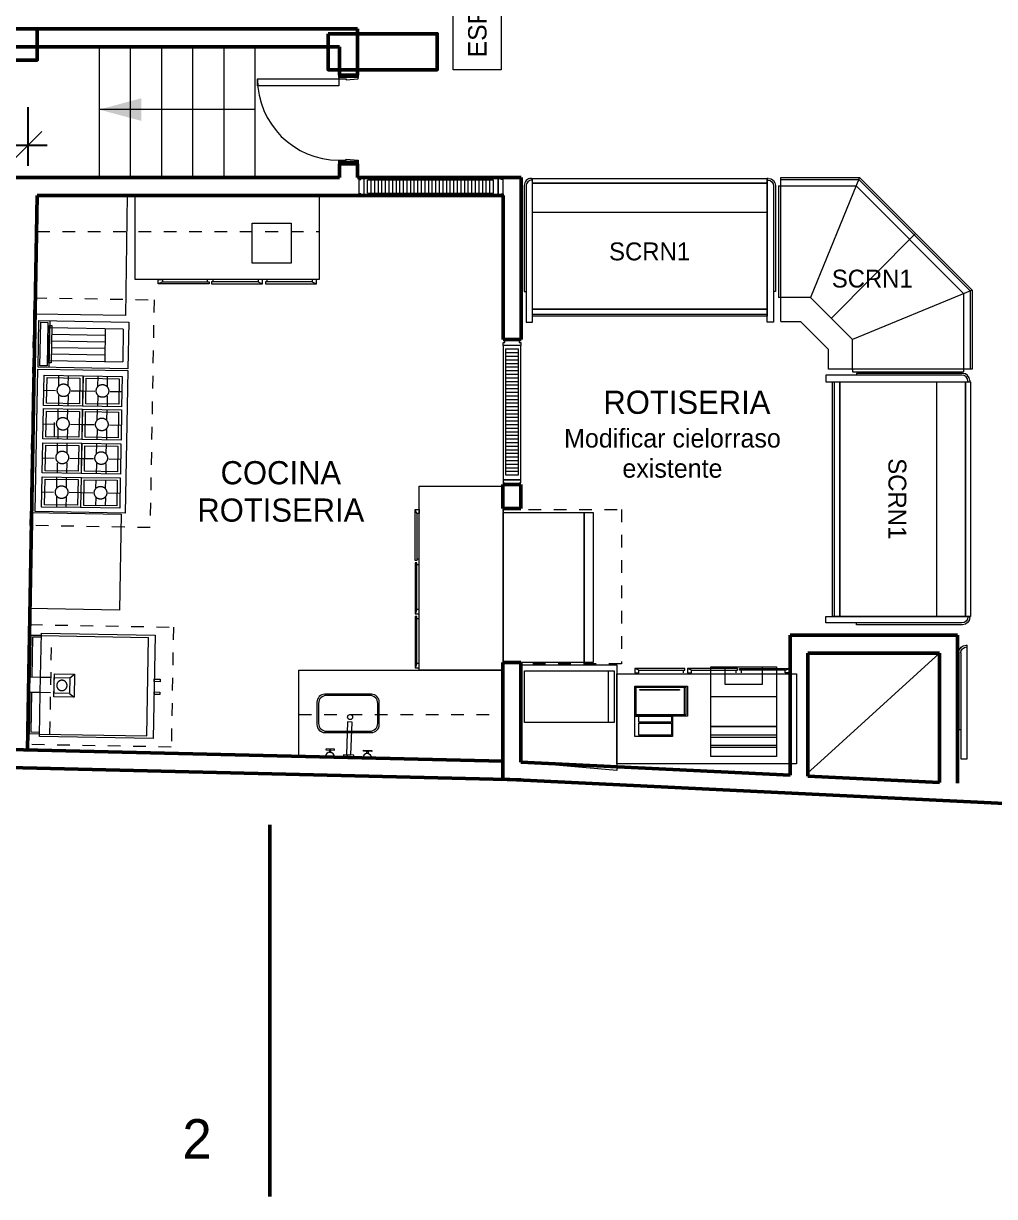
# Model space of a CAD drawing. Header units: metres. Extents: x -5.5 to 74.5, y -93.9 to -36.5.
# Drawn here: x 32.11 to 40.22, y -80.94 to -71.15 of the extents above; entities that cross this region are included whole.
import ezdxf

# ---------------------------------------------------------------- set-up
doc = ezdxf.new("R2010")
doc.units = ezdxf.units.M
doc.header["$LTSCALE"] = 0.508
doc.header["$PDMODE"] = 1
doc.header["$PDSIZE"] = -2
doc.linetypes.add('STYLE_01', pattern=[0.416641, 0.208282, -0.208359])
doc.linetypes.add('STYLE_14', pattern=[0.277786, 0.208359, -0.069427])
for name, color, linetype in [('EQUIPAMIENTO', 7, 'Continuous'), ('ESTRUCTURA', 7, 'Continuous'), ('Mover', 30, 'Continuous'), ('MUROS', 7, 'Continuous'), ('Nuevo-1', 160, 'Continuous'), ('TEXTO', 7, 'Continuous'), ('VARIOS', 7, 'Continuous')]:
    doc.layers.add(name, color=color, linetype=linetype)
doc.styles.add('Arial', font='ARIAL.TTF')
doc.styles.add('Futura', font='')
doc.styles.add('Geneva', font='')
doc.styles.get('Futura').set_extended_font_data('Futura')
doc.styles.get('Geneva').set_extended_font_data('Geneva')
doc.dimstyles.new('Arch', dxfattribs={"dimtxt": 0.179036, "dimasz": 0.224482, "dimexe": 0.3175, "dimexo": 0.15875, "dimgap": 0.001587, "dimtad": 1, "dimzin": 3, "dimtxsty": 'Geneva', "dimblk": 'VW_SLASH', "dimcen": 0, "dimdle": 0.001587, "dimaunit": 1, "dimadec": 1, "dimazin": 0, "dimtfac": 0.8, "dimtix": 1, "dimtmove": 0, "dimatfit": 0, "dimldrblk": 'VW_FILLEDARROW-1', "dimfxl": 1, "dimfrac": 2, "dimtolj": 1, "dimtzin": 3, "dimarcsym": 0})

# ---------------------------------------------------------------- blocks, each defined once
blk = doc.blocks.new('Group-43')
at = {"color": 0, "linetype": 'Continuous', "lineweight": 20}
for p, q in [((-0.055, 0.95), (0, 0.95)), ((-0.055, 0.065), (-0.055, 0.95)), ((0, 0.95), (0, 0))]:
    blk.add_line(p, q, dxfattribs=at)
at = {"color": 0, "linetype": 'Continuous', "lineweight": 9}
for p, q in [((-0.07, 0.703), (-0.055, 0.703)), ((-0.07, 0.06), (-0.07, 0.703)), ((-0.01, 0), (0, 0)), ((-0.005, 0.015), (0, 0.015))]:
    blk.add_line(p, q, dxfattribs=at)
at = {"color": 0, "linetype": 'Continuous', "lineweight": 5}
for centre, radius in [((-0.01, 0.06), 0.06), ((-0.005, 0.065), 0.05)]:
    blk.add_arc(centre, radius, 180, 270, dxfattribs=at)
blk = doc.blocks.new('LATERAL IZQ SLR')
at = {"color": 0}
blk.add_blockref('Group-43', (0, 0), dxfattribs=at)
blk = doc.blocks.new('*D63')
at = {"color": 0, "linetype": 'Continuous', "lineweight": -2}
for p, q in [((28.8043, -72.3406), (28.8043, -71.8515)), ((32.1518, -72.3408), (32.1518, -71.8515)), ((28.6455, -72.169), (28.8043, -72.169)), ((28.8043, -72.169), (32.1518, -72.169)), ((32.1518, -72.169), (32.3105, -72.169))]:
    blk.add_line(p, q, dxfattribs=at)
at = {"color": 0, "linetype": 'Continuous', "lineweight": 20}
for p, q in [((28.9166, -72.0567), (28.692, -72.2813)), ((32.0395, -72.2813), (32.2641, -72.0567))]:
    blk.add_line(p, q, dxfattribs=at)
at = {"layer": 'Defpoints', "color": 0, "lineweight": 0}
for p in [(28.8043, -72.169), (28.8043, -72.4994), (32.1518, -72.4996)]:
    blk.add_point(p, dxfattribs=at)
at = {"color": 0, "insert": (30.1817, -71.8851), "char_height": 0.15161, "attachment_point": 1, "line_spacing_factor": 0.96736, "style": 'Geneva'}
blk.add_mtext('3,35m', dxfattribs=at)
blk = doc.blocks.new('VW_FILLEDARROW-1')
at = {"color": 0, "lineweight": -2}
blk.add_solid([(0, 0), (-0.9, -0.241), (-0.9, 0.241)], dxfattribs=at)
blk = doc.blocks.new('VW_SLASH')
at = {"color": 0, "linetype": 'ByBlock', "lineweight": 20}
blk.add_line((-0.5, -0.5), (0.5, 0.5), dxfattribs=at)
at = {"color": 0, "linetype": 'ByBlock', "lineweight": -2}
blk.add_line((0, 0), (-1, 0), dxfattribs=at)
blk = doc.blocks.new('Group-55')
at = {"color": 0, "linetype": 'Continuous', "lineweight": 20}
for points in [[(-0.724813, -8.388182), (-0.049813, -8.388182), (-0.049813, -9.638182), (-0.724813, -9.638182)], [(-0.049813, -8.388182), (0.025187, -8.388182), (0.025187, -9.638182), (-0.049813, -9.638182)]]:
    blk.add_lwpolyline(points, close=True, dxfattribs=at)
blk = doc.blocks.new('Group-56')
at = {"color": 0, "linetype": 'Continuous', "lineweight": 5}
blk.add_line((0.152687, -9.708182), (0.152687, -10.138182), dxfattribs=at)
blk.add_lwpolyline([(-0.547313, -9.708182), (0.202687, -9.708182), (0.202687, -10.138182), (-0.547313, -10.138182)], close=True, dxfattribs=at)
blk = doc.blocks.new('Group-57')
at = {"color": 0, "linetype": 'Continuous', "lineweight": 5}
for p, q in [((-3.191813, -6.463182), (-3.191813, -6.443182)), ((-3.568313, -6.463182), (-3.603313, -6.478182))]:
    blk.add_line(p, q, dxfattribs=at)
blk.add_lwpolyline([(-3.603313, -6.463182), (-3.603313, -6.443182), (-3.568313, -6.443182), (-3.568313, -6.463182), (-3.177613, -6.463182), (-3.177613, -6.478182), (-3.603313, -6.478182)], close=True, dxfattribs=at)
blk = doc.blocks.new('Group-58')
at = {"color": 0, "linetype": 'Continuous', "lineweight": 5}
for p, q in [((-3.144913, -6.463182), (-3.144913, -6.443182)), ((-2.768413, -6.463182), (-2.733313, -6.478182))]:
    blk.add_line(p, q, dxfattribs=at)
blk.add_lwpolyline([(-2.733313, -6.463182), (-2.733313, -6.443182), (-2.768413, -6.443182), (-2.768413, -6.463182), (-3.159113, -6.463182), (-3.159113, -6.478182), (-2.733313, -6.478182)], close=True, dxfattribs=at)
blk = doc.blocks.new('Group-59')
at = {"color": 0, "linetype": 'Continuous', "lineweight": 5}
for p, q in [((-2.694913, -6.463182), (-2.694913, -6.443182)), ((-2.318413, -6.463182), (-2.283313, -6.478182))]:
    blk.add_line(p, q, dxfattribs=at)
blk.add_lwpolyline([(-2.283313, -6.463182), (-2.283313, -6.443182), (-2.318413, -6.443182), (-2.318413, -6.463182), (-2.709113, -6.463182), (-2.709113, -6.478182), (-2.283313, -6.478182)], close=True, dxfattribs=at)
blk = doc.blocks.new('Group-60')
at = {"color": 0, "linetype": 'Continuous', "lineweight": 5}
blk.add_lwpolyline([(-3.796913, -5.743182), (-2.261913, -5.743182), (-2.261913, -6.443182), (-3.796913, -6.443182)], close=True, dxfattribs=at)
at = {"color": 0}
for name in ['Group-57', 'Group-58', 'Group-59']:
    blk.add_blockref(name, (0, 0), dxfattribs=at)
blk = doc.blocks.new('filmadora')
at = {"color": 0, "linetype": 'Continuous', "lineweight": 9}
for points in [[(0, 0.75), (0.55, 0.75), (0.55, 0.5), (0, 0.5)], [(0, 0.675), (0.55, 0.675), (0.55, 0.655), (0, 0.655)], [(0, 0.59), (0.55, 0.59), (0.55, 0.57), (0, 0.57)], [(0, 0.5), (0.55, 0.5), (0.55, 0), (0, 0)], [(0, 0.5), (0.55, 0.5), (0.55, 0.25), (0, 0.25)], [(0.12, 0.15), (0.43, 0.15), (0.43, 0), (0.12, 0)]]:
    blk.add_lwpolyline(points, close=True, dxfattribs=at)
blk = doc.blocks.new('Group-61')
at = {"color": 0, "linetype": 'Continuous', "lineweight": 5}
for points in [[(0.372687, -9.835182), (0.812687, -9.835182), (0.812687, -10.085182), (0.372687, -10.085182)], [(0.382687, -9.845182), (0.798687, -9.845182), (0.798687, -10.075182), (0.382687, -10.075182)], [(0.384687, -9.845182), (0.784687, -9.845182), (0.784687, -10.075182), (0.384687, -10.075182)], [(0.416687, -9.863182), (0.746687, -9.863182), (0.746687, -9.869182), (0.416687, -9.869182)], [(0.372687, -10.085182), (0.688687, -10.085182), (0.688687, -10.255182), (0.372687, -10.255182)], [(0.408687, -10.085182), (0.680687, -10.085182), (0.680687, -10.137182), (0.408687, -10.137182)], [(0.408687, -10.145182), (0.680687, -10.145182), (0.680687, -10.245182), (0.408687, -10.245182)]]:
    blk.add_lwpolyline(points, close=True, dxfattribs=at)
blk = doc.blocks.new('Group-62')
at = {"color": 0, "linetype": 'Continuous', "lineweight": 5}
blk.add_lwpolyline([(-0.576113, -8.113382), (-0.576113, -6.993182), (-0.726113, -6.993182), (-0.726113, -8.113382)], close=True, dxfattribs=at)
blk = doc.blocks.new('Group-63')
at = {"color": 0, "linetype": 'Continuous', "lineweight": 5}
for p, q in [((-0.711113, -6.953182), (-0.726113, -6.953182)), ((-0.706113, -7.023182), (-0.706113, -8.073182)), ((-0.706113, -7.023182), (-0.596113, -7.023182)), ((-0.596113, -8.073182), (-0.596113, -7.023182)), ((-0.591113, -6.953182), (-0.576113, -6.953182)), ((-0.706113, -7.053182), (-0.596113, -7.053182)), ((-0.706113, -7.083182), (-0.596113, -7.083182)), ((-0.706113, -7.113182), (-0.596113, -7.113182)), ((-0.706113, -7.143182), (-0.596113, -7.143182)), ((-0.706113, -7.173182), (-0.596113, -7.173182)), ((-0.706113, -7.203182), (-0.596113, -7.203182)), ((-0.706113, -7.233182), (-0.596113, -7.233182)), ((-0.706113, -7.263182), (-0.596113, -7.263182)), ((-0.706113, -7.293182), (-0.596113, -7.293182)), ((-0.706113, -7.323182), (-0.596113, -7.323182)), ((-0.706113, -7.353182), (-0.596113, -7.353182)), ((-0.706113, -7.383182), (-0.596113, -7.383182)), ((-0.706113, -7.413182), (-0.596113, -7.413182)), ((-0.706113, -7.443182), (-0.596113, -7.443182)), ((-0.706113, -7.473182), (-0.596113, -7.473182)), ((-0.706113, -7.503182), (-0.596113, -7.503182)), ((-0.706113, -7.533182), (-0.596113, -7.533182)), ((-0.706113, -7.563182), (-0.596113, -7.563182)), ((-0.706113, -7.593182), (-0.596113, -7.593182)), ((-0.706113, -7.623182), (-0.596113, -7.623182)), ((-0.706113, -7.653182), (-0.596113, -7.653182)), ((-0.706113, -7.683182), (-0.596113, -7.683182)), ((-0.706113, -7.713182), (-0.596113, -7.713182)), ((-0.706113, -7.743182), (-0.596113, -7.743182)), ((-0.706113, -7.773182), (-0.596113, -7.773182)), ((-0.706113, -7.803182), (-0.596113, -7.803182)), ((-0.706113, -7.833182), (-0.596113, -7.833182)), ((-0.706113, -7.863182), (-0.596113, -7.863182)), ((-0.706113, -7.893182), (-0.596113, -7.893182)), ((-0.706113, -7.923182), (-0.596113, -7.923182)), ((-0.706113, -7.953182), (-0.596113, -7.953182)), ((-0.706113, -7.983182), (-0.596113, -7.983182)), ((-0.706113, -8.013182), (-0.596113, -8.013182)), ((-0.706113, -8.043182), (-0.596113, -8.043182)), ((-0.706113, -8.073182), (-0.596113, -8.073182)), ((-0.711113, -8.153382), (-0.726113, -8.153382)), ((-0.591113, -8.153382), (-0.576113, -8.153382))]:
    blk.add_line(p, q, dxfattribs=at)
for points in [[(-0.726113, -6.993182), (-0.726113, -6.968182), (-0.711113, -6.968182), (-0.711113, -6.953182), (-0.591113, -6.953182), (-0.591113, -6.968182), (-0.576113, -6.968182), (-0.576113, -6.993182)], [(-0.726113, -8.113382), (-0.726113, -8.138382), (-0.711113, -8.138382), (-0.711113, -8.153382), (-0.591113, -8.153382), (-0.591113, -8.138382), (-0.576113, -8.138382), (-0.576113, -8.113382)]]:
    blk.add_lwpolyline(points, close=True, dxfattribs=at)
at = {"color": 0}
blk.add_blockref('Group-62', (0, 0), dxfattribs=at)
blk = doc.blocks.new('Group-65')
at = {"color": 0, "linetype": 'Continuous', "lineweight": 5}
for p, q in [((-4.509413, -6.787482), (-4.516213, -7.177382)), ((-4.510413, -6.844782), (-3.895513, -6.855582)), ((-4.494413, -6.899582), (-4.046513, -6.907482)), ((-4.045513, -6.855282), (-4.050313, -7.128182)), ((-3.895513, -6.857882), (-3.900313, -7.130782)), ((-4.496313, -7.009682), (-4.048413, -7.017582)), ((-4.495313, -6.954682), (-4.047413, -6.962582)), ((-4.515213, -7.119982), (-3.900313, -7.130782)), ((-4.497213, -7.064782), (-4.049313, -7.072682))]:
    blk.add_line(p, q, dxfattribs=at)
for points in [[(-4.599413, -6.785982), (-3.849513, -6.799082), (-3.856313, -7.188982), (-4.606213, -7.175882)], [(-4.584613, -6.799882), (-4.524613, -6.800982), (-4.531013, -7.163382), (-4.591013, -7.162282)], [(-4.511113, -6.827782), (-4.493113, -6.828082), (-4.498513, -7.138182), (-4.516513, -7.137882)]]:
    blk.add_lwpolyline(points, close=True, dxfattribs=at)
blk = doc.blocks.new('Group-66')
at = {"color": 0}
blk.add_blockref('Group-65', (0, 0), dxfattribs=at)
blk = doc.blocks.new('Group-67')
at = {"color": 0, "linetype": 'Continuous', "lineweight": 5}
for p, q in [((-4.585713, -9.759982), (-4.579213, -9.392882)), ((-4.579213, -9.392882), (-3.630413, -9.409082)), ((-4.665913, -9.412982), (-4.672013, -9.758482)), ((-4.579613, -9.414482), (-4.665913, -9.412982)), ((-4.579613, -9.414482), (-4.665913, -9.412982)), ((-4.653113, -9.426182), (-4.659013, -9.758682)), ((-4.579813, -9.427482), (-4.653113, -9.426182)), ((-4.579613, -9.414482), (-3.684713, -9.429782)), ((-3.699313, -10.250382), (-3.684713, -9.429782)), ((-3.630413, -9.409082), (-3.645813, -10.272882)), ((-4.689413, -9.887782), (-4.687113, -9.758182)), ((-4.687113, -9.758182), (-4.585713, -9.759982)), ((-4.588013, -9.889582), (-4.585713, -9.759982)), ((-4.342213, -9.766282), (-4.302813, -9.734582)), ((-4.588013, -9.889582), (-4.689413, -9.887782)), ((-4.674313, -9.888082), (-4.680513, -10.233582)), ((-4.661313, -9.888282), (-4.667213, -10.220882)), ((-4.594613, -10.256682), (-4.588013, -9.889582)), ((-4.344513, -9.895882), (-4.306213, -9.928982)), ((-4.594213, -10.235082), (-4.680513, -10.233582)), ((-4.593913, -10.222082), (-4.667213, -10.220882)), ((-3.645813, -10.272882), (-4.594613, -10.256682)), ((-4.594213, -10.235082), (-3.699313, -10.250382))]:
    blk.add_line(p, q, dxfattribs=at)
at = {"color": 0, "linetype": 'STYLE_14', "lineweight": 5}
for p, q in [((-4.507913, -10.236582), (-4.493313, -9.415982)), ((-4.585713, -9.759982), (-4.499413, -9.761482)), ((-4.501713, -9.891082), (-4.588013, -9.889582))]:
    blk.add_line(p, q, dxfattribs=at)
at = {"color": 0, "linetype": 'Continuous', "lineweight": 5}
for points in [[(-4.470913, -9.731682), (-4.302813, -9.734582), (-4.306213, -9.928982), (-4.474313, -9.926082)], [(-4.471513, -9.764082), (-4.342213, -9.766282), (-4.344513, -9.895882), (-4.473813, -9.893682)], [(-3.636913, -9.776182), (-3.587313, -9.777082), (-3.587713, -9.798682), (-3.637313, -9.797782)], [(-3.638813, -9.884182), (-3.589213, -9.885082), (-3.589613, -9.906682), (-3.639213, -9.905782)]]:
    blk.add_lwpolyline(points, close=True, dxfattribs=at)
blk.add_open_spline([(-4.428813, -9.792232), (-4.418713, -9.786582), (-4.395613, -9.786982), (-4.375913, -9.798982), (-4.364613, -9.819182), (-4.365013, -9.842382), (-4.377013, -9.862182), (-4.397213, -9.873382), (-4.420313, -9.872982), (-4.440013, -9.861082), (-4.451213, -9.840882), (-4.450813, -9.817682), (-4.438913, -9.797882), (-4.428813, -9.792232)], degree=2, dxfattribs=at)
blk = doc.blocks.new('Group-68')
at = {"color": 0}
blk.add_blockref('Group-67', (0, 0), dxfattribs=at)
blk = doc.blocks.new('Group-69')
at = {"color": 0, "linetype": 'Continuous', "lineweight": 5}
for p, q in [((-4.4345, -7.3287), (-4.4329, -7.244)), ((-4.3546, -7.332), (-4.3529, -7.2453)), ((-4.1076, -7.334), (-4.106, -7.2492)), ((-4.0277, -7.3368), (-4.0261, -7.2521)), ((-4.5588, -7.3676), (-4.4613, -7.3692)), ((-4.4361, -7.4108), (-4.4377, -7.496)), ((-4.3561, -7.4101), (-4.3577, -7.4972)), ((-4.3314, -7.3712), (-4.2339, -7.3728)), ((-4.2319, -7.3729), (-4.1344, -7.3744)), ((-4.1092, -7.4161), (-4.1108, -7.5012)), ((-4.0292, -7.4153), (-4.0308, -7.5025)), ((-4.0044, -7.3764), (-3.9069, -7.378)), ((-4.4399, -7.6084), (-4.4383, -7.5237)), ((-4.3599, -7.6117), (-4.3583, -7.5249)), ((-4.113, -7.6136), (-4.1114, -7.5289)), ((-4.033, -7.6165), (-4.0314, -7.5317)), ((-4.5641, -7.6473), (-4.4666, -7.6489)), ((-4.4414, -7.6905), (-4.443, -7.7756)), ((-4.3614, -7.6898), (-4.363, -7.7769)), ((-4.3367, -7.6509), (-4.2392, -7.6524)), ((-4.2372, -7.6525), (-4.1397, -7.6541)), ((-4.1145, -7.6957), (-4.1161, -7.7808)), ((-4.0345, -7.695), (-4.0361, -7.7821)), ((-4.0097, -7.6561), (-3.9122, -7.6577)), ((-4.4453, -7.8918), (-4.4437, -7.8083)), ((-4.3653, -7.8951), (-4.3637, -7.8095)), ((-4.1184, -7.8971), (-4.1168, -7.8135)), ((-4.0384, -7.9004), (-4.0368, -7.8148)), ((-4.5695, -7.9312), (-4.472, -7.9327)), ((-4.4468, -7.9744), (-4.4485, -8.0602)), ((-4.3668, -7.9736), (-4.3685, -8.0615)), ((-4.3421, -7.9347), (-4.2446, -7.9363)), ((-4.2426, -7.9364), (-4.1451, -7.938)), ((-4.1199, -7.9796), (-4.1216, -8.0655)), ((-4.0399, -7.9789), (-4.0416, -8.0667)), ((-4.0151, -7.94), (-3.9176, -7.9415)), ((-4.4507, -8.176), (-4.4491, -8.0913)), ((-4.3707, -8.1788), (-4.3691, -8.0942)), ((-4.1238, -8.1812), (-4.1225, -8.1152)), ((-4.0438, -8.1841), (-4.0425, -8.1165)), ((-4.5749, -8.2149), (-4.4774, -8.2164)), ((-4.3475, -8.2184), (-4.25, -8.22)), ((-4.248, -8.2201), (-4.1505, -8.2217)), ((-4.4522, -8.2576), (-4.4539, -8.3432)), ((-4.3722, -8.2573), (-4.3739, -8.3445)), ((-4.1253, -8.2628), (-4.1266, -8.329)), ((-4.0453, -8.2626), (-4.0466, -8.3303)), ((-4.0205, -8.2237), (-3.923, -8.2252))]:
    blk.add_line(p, q, dxfattribs=at)
for points in [[(-4.6085, -7.1912), (-3.8586, -7.2033), (-3.8812, -8.3913), (-4.6311, -8.3792)], [(-4.5564, -7.2412), (-4.2315, -7.2464), (-4.2363, -7.4992), (-4.5612, -7.494)], [(-4.5318, -7.2611), (-4.2569, -7.2655), (-4.261, -7.4793), (-4.5359, -7.4749)], [(-4.2295, -7.2465), (-3.9045, -7.2516), (-3.9093, -7.5044), (-4.2343, -7.4993)], [(-4.2049, -7.2663), (-3.9299, -7.2707), (-3.934, -7.4846), (-4.209, -7.4802)], [(-4.5617, -7.5209), (-4.2368, -7.526), (-4.2416, -7.7788), (-4.5665, -7.7737)], [(-4.2348, -7.5261), (-3.9098, -7.5313), (-3.9146, -7.784), (-4.2396, -7.7789)], [(-4.5371, -7.5407), (-4.2622, -7.5451), (-4.2663, -7.759), (-4.5412, -7.7546)], [(-4.2102, -7.5459), (-3.9352, -7.5503), (-3.9393, -7.7642), (-4.2143, -7.7598)], [(-4.5671, -7.8048), (-4.2422, -7.8099), (-4.247, -8.0626), (-4.5719, -8.0575)], [(-4.5425, -7.8246), (-4.2676, -7.829), (-4.2717, -8.0428), (-4.5466, -8.0384)], [(-4.2402, -7.81), (-3.9152, -7.8151), (-3.92, -8.0678), (-4.245, -8.0627)], [(-4.2156, -7.8298), (-3.9406, -7.8342), (-3.9447, -8.048), (-4.2197, -8.0436)], [(-4.5725, -8.0887), (-4.2476, -8.0938), (-4.2525, -8.3464), (-4.5774, -8.3413)], [(-4.5479, -8.1084), (-4.273, -8.1128), (-4.2771, -8.3266), (-4.552, -8.3222)], [(-4.2456, -8.0939), (-3.9206, -8.099), (-3.9255, -8.3516), (-4.2505, -8.3465)], [(-4.221, -8.1136), (-3.946, -8.118), (-3.9501, -8.3318), (-4.2251, -8.3274)]]:
    blk.add_lwpolyline(points, close=True, dxfattribs=at)
for points in [[(-4.4218, -7.3239), (-4.4091, -7.3172), (-4.3796, -7.3172), (-4.3541, -7.3307), (-4.3393, -7.3541), (-4.3393, -7.3812), (-4.3541, -7.4046), (-4.3796, -7.4181), (-4.4091, -7.4181), (-4.4346, -7.4046), (-4.4493, -7.3812), (-4.4493, -7.3541), (-4.4346, -7.3307), (-4.4218, -7.3239)], [(-4.0969, -7.3291), (-4.0842, -7.3224), (-4.0547, -7.3224), (-4.0292, -7.3359), (-4.0144, -7.3593), (-4.0144, -7.3864), (-4.0292, -7.4098), (-4.0547, -7.4233), (-4.0842, -7.4233), (-4.1097, -7.4098), (-4.1244, -7.3864), (-4.1244, -7.3593), (-4.1097, -7.3359), (-4.0969, -7.3291)], [(-4.4271, -7.6035), (-4.4144, -7.5968), (-4.3849, -7.5968), (-4.3594, -7.6103), (-4.3446, -7.6337), (-4.3446, -7.6608), (-4.3594, -7.6842), (-4.3849, -7.6977), (-4.4144, -7.6977), (-4.4399, -7.6842), (-4.4546, -7.6608), (-4.4546, -7.6337), (-4.4399, -7.6103), (-4.4271, -7.6035)], [(-4.1022, -7.6088), (-4.0895, -7.6021), (-4.06, -7.6021), (-4.0345, -7.6156), (-4.0197, -7.639), (-4.0197, -7.6661), (-4.0345, -7.6895), (-4.06, -7.703), (-4.0895, -7.703), (-4.115, -7.6895), (-4.1297, -7.6661), (-4.1297, -7.639), (-4.115, -7.6156), (-4.1022, -7.6088)], [(-4.4324, -7.8844), (-4.4197, -7.8777), (-4.3902, -7.8777), (-4.3647, -7.8912), (-4.3499, -7.9146), (-4.3499, -7.9417), (-4.3647, -7.9651), (-4.3902, -7.9786), (-4.4197, -7.9786), (-4.4452, -7.9651), (-4.4599, -7.9417), (-4.4599, -7.9146), (-4.4452, -7.8912), (-4.4324, -7.8844)], [(-4.1075, -7.8896), (-4.0948, -7.8829), (-4.0653, -7.8829), (-4.0398, -7.8964), (-4.025, -7.9198), (-4.025, -7.9469), (-4.0398, -7.9703), (-4.0653, -7.9838), (-4.0948, -7.9838), (-4.1203, -7.9703), (-4.135, -7.9469), (-4.135, -7.9198), (-4.1203, -7.8964), (-4.1075, -7.8896)], [(-4.4379, -8.1737), (-4.4252, -8.167), (-4.3957, -8.167), (-4.3702, -8.1805), (-4.3554, -8.2039), (-4.3554, -8.231), (-4.3702, -8.2544), (-4.3957, -8.2679), (-4.4252, -8.2679), (-4.4507, -8.2544), (-4.4654, -8.231), (-4.4654, -8.2039), (-4.4507, -8.1805), (-4.4379, -8.1737)], [(-4.113, -8.1789), (-4.1003, -8.1722), (-4.0708, -8.1722), (-4.0453, -8.1857), (-4.0305, -8.2091), (-4.0305, -8.2362), (-4.0453, -8.2596), (-4.0708, -8.2731), (-4.1003, -8.2731), (-4.1258, -8.2596), (-4.1405, -8.2362), (-4.1405, -8.2091), (-4.1258, -8.1857), (-4.113, -8.1789)]]:
    blk.add_open_spline(points, degree=2, dxfattribs=at)
blk = doc.blocks.new('Group-70')
at = {"color": 0, "linetype": 'Continuous', "lineweight": 5, "flags": 128}
for points in [[(-1.758813, -9.969182, 0.41421356), (-1.824813, -9.903182), (-2.212813, -9.903182, 0.41421356), (-2.278813, -9.969182), (-2.278813, -10.157182, 0.41421356), (-2.212813, -10.223182), (-1.824813, -10.223182, 0.41421356), (-1.758813, -10.157182)], [(-1.771813, -9.979182, 0.41421356), (-1.837813, -9.913182), (-2.199813, -9.913182, 0.41421356), (-2.265813, -9.979182), (-2.265813, -10.146182, 0.41421356), (-2.199813, -10.212182), (-1.837813, -10.212182, 0.41421356), (-1.771813, -10.146182)]]:
    blk.add_lwpolyline(points, format="xyb", close=True, dxfattribs=at)
blk = doc.blocks.new('Group-71')
at = {"color": 0, "linetype": 'Continuous', "lineweight": 5}
for p, q in [((-2.132913, -10.426982), (-2.208813, -10.424382)), ((-1.821113, -10.437882), (-1.897013, -10.435282))]:
    blk.add_line(p, q, dxfattribs=at)
at = {"color": 0, "linetype": 'Continuous', "lineweight": 5, "flags": 128}
blk.add_lwpolyline([(-2.024113, -10.093282, -0.41421356), (-2.003113, -10.072282, -0.41421356), (-1.982113, -10.093282, -0.41421356), (-2.003113, -10.114282, -0.41421356)], format="xyb", close=True, dxfattribs=at)
at = {"color": 0, "linetype": 'Continuous', "lineweight": 5}
for points in [[(-1.985613, -10.135982), (-2.023613, -10.134682), (-2.033213, -10.408482), (-1.995213, -10.409782)], [(-2.133613, -10.360982), (-2.203513, -10.358482), (-2.203813, -10.366482), (-2.133813, -10.368982)], [(-2.162813, -10.367882), (-2.174813, -10.367482), (-2.175513, -10.387482), (-2.163513, -10.387882)], [(-1.891713, -10.369382), (-1.821813, -10.371782), (-1.822013, -10.379782), (-1.892013, -10.377382)], [(-1.970213, -10.410682), (-2.058113, -10.407582), (-2.058813, -10.427582), (-1.970913, -10.430682)], [(-1.863013, -10.378382), (-1.851013, -10.378782), (-1.851713, -10.398782), (-1.863713, -10.398382)]]:
    blk.add_lwpolyline(points, close=True, dxfattribs=at)
for centre in [(-2.170813, -10.425682), (-1.859013, -10.436582)]:
    blk.add_arc(centre, 0.038022, 358.0406454, 178.0406454, dxfattribs=at)
blk = doc.blocks.new('Group-72')
at = {"color": 0, "linetype": 'Continuous', "lineweight": 5}
for p, q in [((1.630087, -9.703182), (1.664287, -9.687882)), ((1.262187, -9.703182), (1.262187, -9.723582))]:
    blk.add_line(p, q, dxfattribs=at)
blk.add_lwpolyline([(1.664287, -9.703182), (1.664287, -9.723582), (1.630087, -9.723582), (1.630087, -9.703182), (1.248287, -9.703182), (1.248287, -9.687882), (1.664287, -9.687882)], close=True, dxfattribs=at)
blk = doc.blocks.new('Group-73')
at = {"color": 0, "linetype": 'Continuous', "lineweight": 5}
for p, q in [((0.848387, -9.703182), (0.814087, -9.687882)), ((1.216387, -9.703182), (1.216387, -9.723582))]:
    blk.add_line(p, q, dxfattribs=at)
blk.add_lwpolyline([(0.814087, -9.703182), (0.814087, -9.723582), (0.848387, -9.723582), (0.848387, -9.703182), (1.230187, -9.703182), (1.230187, -9.687882), (0.814087, -9.687882)], close=True, dxfattribs=at)
blk = doc.blocks.new('Group-74')
at = {"color": 0, "linetype": 'Continuous', "lineweight": 5}
for p, q in [((0.408687, -9.703182), (0.374387, -9.687882)), ((0.776587, -9.703182), (0.776587, -9.723582))]:
    blk.add_line(p, q, dxfattribs=at)
blk.add_lwpolyline([(0.374387, -9.703182), (0.374387, -9.723582), (0.408687, -9.723582), (0.408687, -9.703182), (0.790487, -9.703182), (0.790487, -9.687882), (0.374387, -9.687882)], close=True, dxfattribs=at)
blk = doc.blocks.new('Group-75')
at = {"color": 0}
for name in ['Group-74', 'Group-73', 'Group-72']:
    blk.add_blockref(name, (0, 0), dxfattribs=at)
blk = doc.blocks.new('Group-78')
at = {"color": 0, "linetype": 'Continuous', "lineweight": 5}
for p, q in [((-1.445313, -8.396782), (-1.460313, -8.361782)), ((-1.445313, -8.773282), (-1.425313, -8.773282))]:
    blk.add_line(p, q, dxfattribs=at)
blk.add_lwpolyline([(-1.445313, -8.361782), (-1.425313, -8.361782), (-1.425313, -8.396782), (-1.445313, -8.396782), (-1.445313, -8.787482), (-1.460313, -8.787482), (-1.460313, -8.361782)], close=True, dxfattribs=at)
blk = doc.blocks.new('Group-79')
at = {"color": 0, "linetype": 'Continuous', "lineweight": 5}
for p, q in [((-1.445313, -8.820182), (-1.425313, -8.820182)), ((-1.445313, -9.196682), (-1.460313, -9.231782))]:
    blk.add_line(p, q, dxfattribs=at)
blk.add_lwpolyline([(-1.445313, -9.231782), (-1.425313, -9.231782), (-1.425313, -9.196682), (-1.445313, -9.196682), (-1.445313, -8.805982), (-1.460313, -8.805982), (-1.460313, -9.231782)], close=True, dxfattribs=at)
blk = doc.blocks.new('Group-80')
at = {"color": 0, "linetype": 'Continuous', "lineweight": 5}
for p, q in [((-1.445313, -9.270182), (-1.425313, -9.270182)), ((-1.445313, -9.646682), (-1.460313, -9.681782))]:
    blk.add_line(p, q, dxfattribs=at)
blk.add_lwpolyline([(-1.445313, -9.681782), (-1.425313, -9.681782), (-1.425313, -9.646682), (-1.445313, -9.646682), (-1.445313, -9.255982), (-1.460313, -9.255982), (-1.460313, -9.681782)], close=True, dxfattribs=at)
blk = doc.blocks.new('Group-81')
at = {"color": 0, "linetype": 'Continuous', "lineweight": 5}
blk.add_lwpolyline([(-1.425313, -8.168182), (-0.725313, -8.168182), (-0.725313, -9.703182), (-1.425313, -9.703182)], close=True, dxfattribs=at)
at = {"color": 0}
for name in ['Group-78', 'Group-79', 'Group-80']:
    blk.add_blockref(name, (0, 0), dxfattribs=at)
blk = doc.blocks.new('P 70_15')
at = {"color": 0, "linetype": 'Continuous', "lineweight": 9}
for points in [[(-0.01, 0.76), (-0.01, 0.08), (-0.07, 0.08), (-0.07, 0.76)], [(-0.7, 0.08), (-0.72, 0.08), (-0.72, 0.08), (-0.69, 0.08), (-0.69, 0.02), (-0.68, 0.02), (-0.69, -0.08), (-0.72, -0.08), (-0.72, -0.08), (-0.7, -0.08)], [(0, 0.08), (0.02, 0.08), (0.02, 0.08), (-0.01, 0.08), (-0.01, 0.02), (-0.02, 0.02), (-0.01, -0.08), (0.02, -0.08), (0.02, -0.08), (0, -0.08)]]:
    blk.add_lwpolyline(points, close=True, dxfattribs=at)
at = {"color": 0, "linetype": 'Continuous', "lineweight": 5}
blk.add_arc((-0.01, 0.08), 0.68, 90, 180, dxfattribs=at)
blk = doc.blocks.new('Group-133')
at = {"color": 0, "linetype": 'Continuous', "lineweight": 5}
blk.add_lwpolyline([(-0.765713, -5.593382), (-1.886713, -5.593382), (-1.886713, -5.743382), (-0.765713, -5.743382)], close=True, dxfattribs=at)
blk = doc.blocks.new('Group-134')
at = {"color": 0, "linetype": 'Continuous', "lineweight": 5}
for p, q in [((-1.926713, -5.608382), (-1.926713, -5.593382)), ((-0.806013, -5.613382), (-1.856713, -5.613382)), ((-1.856713, -5.723382), (-1.856713, -5.613382)), ((-1.826613, -5.723382), (-1.826613, -5.613382)), ((-1.796613, -5.723382), (-1.796613, -5.613382)), ((-1.766613, -5.723382), (-1.766613, -5.613382)), ((-1.736613, -5.723382), (-1.736613, -5.613382)), ((-1.706613, -5.723382), (-1.706613, -5.613382)), ((-1.676513, -5.723382), (-1.676513, -5.613382)), ((-1.646513, -5.723382), (-1.646513, -5.613382)), ((-1.616513, -5.723382), (-1.616513, -5.613382)), ((-1.586513, -5.723382), (-1.586513, -5.613382)), ((-1.556513, -5.723382), (-1.556513, -5.613382)), ((-1.526413, -5.723382), (-1.526413, -5.613382)), ((-1.496413, -5.723382), (-1.496413, -5.613382)), ((-1.466413, -5.723382), (-1.466413, -5.613382)), ((-1.436413, -5.723382), (-1.436413, -5.613382)), ((-1.406413, -5.723382), (-1.406413, -5.613382)), ((-1.376313, -5.723382), (-1.376313, -5.613382)), ((-1.346313, -5.723382), (-1.346313, -5.613382)), ((-1.316313, -5.723382), (-1.316313, -5.613382)), ((-1.286313, -5.723382), (-1.286313, -5.613382)), ((-1.256313, -5.723382), (-1.256313, -5.613382)), ((-1.226213, -5.723382), (-1.226213, -5.613382)), ((-1.196213, -5.723382), (-1.196213, -5.613382)), ((-1.166213, -5.723382), (-1.166213, -5.613382)), ((-1.136213, -5.723382), (-1.136213, -5.613382)), ((-1.106213, -5.723382), (-1.106213, -5.613382)), ((-1.076113, -5.723382), (-1.076113, -5.613382)), ((-1.046113, -5.723382), (-1.046113, -5.613382)), ((-1.016113, -5.723382), (-1.016113, -5.613382)), ((-0.986113, -5.723382), (-0.986113, -5.613382)), ((-0.956113, -5.723382), (-0.956113, -5.613382)), ((-0.926013, -5.723382), (-0.926013, -5.613382)), ((-0.896013, -5.723382), (-0.896013, -5.613382)), ((-0.866013, -5.723382), (-0.866013, -5.613382)), ((-0.836013, -5.723382), (-0.836013, -5.613382)), ((-0.806013, -5.723382), (-0.806013, -5.613382)), ((-0.725713, -5.608382), (-0.725713, -5.593382)), ((-1.926713, -5.728382), (-1.926713, -5.743382)), ((-1.856713, -5.723382), (-0.806013, -5.723382)), ((-0.725713, -5.728382), (-0.725713, -5.743382))]:
    blk.add_line(p, q, dxfattribs=at)
for points in [[(-1.886713, -5.743382), (-1.911713, -5.743382), (-1.911713, -5.728382), (-1.926713, -5.728382), (-1.926713, -5.608382), (-1.911713, -5.608382), (-1.911713, -5.593382), (-1.886713, -5.593382)], [(-0.765713, -5.743382), (-0.740713, -5.743382), (-0.740713, -5.728382), (-0.725713, -5.728382), (-0.725713, -5.608382), (-0.740713, -5.608382), (-0.740713, -5.593382), (-0.765713, -5.593382)]]:
    blk.add_lwpolyline(points, close=True, dxfattribs=at)
at = {"color": 0}
blk.add_blockref('Group-133', (0, 0), dxfattribs=at)
blk = doc.blocks.new('Group-292')
at = {"color": 0, "linetype": 'Continuous', "lineweight": 5}
for p, q in [((1.572087, -5.663382), (2.221387, -5.663382)), ((1.572087, -5.663382), (1.572087, -6.593382)), ((1.592087, -5.593382), (2.250087, -5.593382)), ((1.592087, -6.793382), (1.592087, -5.593382)), ((1.592087, -5.608382), (2.243987, -5.608382)), ((2.250087, -5.593382), (1.839287, -6.593382)), ((3.120487, -6.562482), (2.221387, -5.663382)), ((3.175487, -6.539882), (2.243987, -5.608382)), ((3.190487, -6.533682), (2.250087, -5.593382)), ((2.715387, -6.058682), (2.014087, -6.768182)), ((3.190487, -6.533682), (2.190487, -6.944582)), ((3.175487, -7.191682), (3.175487, -6.539882)), ((3.190487, -6.533682), (3.190487, -7.191682)), ((1.592087, -6.593382), (1.572087, -6.593382)), ((1.839287, -6.593382), (1.592087, -6.593382)), ((2.190487, -6.944582), (1.839287, -6.593382)), ((3.120487, -7.191682), (3.120487, -6.562482)), ((1.592087, -6.793382), (1.757087, -6.793382)), ((1.990487, -7.026682), (1.757087, -6.793382)), ((2.190487, -7.197282), (2.190487, -6.944582)), ((1.990487, -7.191682), (1.990487, -7.026682)), ((3.190487, -7.191682), (1.990487, -7.191682)), ((3.180487, -7.191682), (2.350487, -7.191682)), ((3.190487, -7.191682), (3.180487, -7.191682))]:
    blk.add_line(p, q, dxfattribs=at)
blk.add_lwpolyline([(3.120487, -7.214082), (3.120487, -7.191682), (2.190487, -7.191682), (2.190487, -7.214082)], close=True, dxfattribs=at)
blk = doc.blocks.new('SCRN1 2m')
at = {"color": 0, "linetype": 'Continuous', "lineweight": 5}
for p, q in [((0, 0.8686), (1.957, 0.8686)), ((0, 0), (0, 0.02)), ((1.957, 0), (1.957, 0.02))]:
    blk.add_line(p, q, dxfattribs=at)
at = {"color": 0, "linetype": 'Continuous', "lineweight": 9}
blk.add_line((1.957, 0), (0, 0), dxfattribs=at)
at = {"color": 0, "linetype": 'Continuous', "lineweight": 5}
blk.add_lwpolyline([(0, 1.15), (1.957, 1.15), (1.957, 0), (0, 0)], close=True, dxfattribs=at)
at = {"color": 0, "linetype": 'Continuous', "lineweight": 20}
for points in [[(0, 1.15), (1.957, 1.15), (1.957, 1.11), (0, 1.11)], [(0, 1.11), (1.957, 1.11), (1.957, 0.06), (0, 0.06)], [(0, 0.06), (1.957, 0.06), (1.957, 0.015), (0, 0.015)]]:
    blk.add_lwpolyline(points, close=True, dxfattribs=at)
at = {"color": 0, "insert": (0.97635, 0.61552), "char_height": 0.149316, "attachment_point": 2, "line_spacing_factor": 0.96736, "style": 'Geneva'}
blk.add_mtext('SCRN1', dxfattribs=at)
blk = doc.blocks.new('Group-262')
at = {"color": 0, "linetype": 'Continuous', "lineweight": 20}
for p, q in [((0, 1.2), (0, 0)), ((0.055, 1.2), (0, 1.2)), ((0.055, 0.065), (0.055, 1.2))]:
    blk.add_line(p, q, dxfattribs=at)
at = {"color": 0, "linetype": 'Continuous', "lineweight": 9}
for p, q in [((0.07, 0.944), (0.055, 0.944)), ((0.07, 0.06), (0.07, 0.944)), ((0.005, 0.015), (0, 0.015)), ((0.01, 0), (0, 0))]:
    blk.add_line(p, q, dxfattribs=at)
at = {"color": 0, "linetype": 'Continuous', "lineweight": 5}
for centre, radius in [((0.005, 0.065), 0.05), ((0.01, 0.06), 0.06)]:
    blk.add_arc(centre, radius, 270, 0, dxfattribs=at)
blk = doc.blocks.new('LATERAL DER')
at = {"color": 0}
blk.add_blockref('Group-262', (0, 0), dxfattribs=at)

msp = doc.modelspace()

# ---------------------------------------------------------------- linework, layer by layer
at = {"layer": 'EQUIPAMIENTO', "linetype": 'STYLE_01', "lineweight": 5}
for p, q in [((32.2258, -72.89), (34.5788, -72.89)), ((34.4109, -76.9198), (36.1149, -76.9198))]:
    msp.add_line(p, q, dxfattribs=at)
at = {"layer": 'EQUIPAMIENTO', "linetype": 'Continuous', "lineweight": 5}
msp.add_line((32.3719, -74.598), (32.3719, -74.4825), dxfattribs=at)
at = {"layer": 'EQUIPAMIENTO', "linetype": 'Continuous', "lineweight": 50}
for p, q in [((36.1138, -75), (36.1138, -75.2)), ((36.1138, -75), (36.2638, -75)), ((36.2638, -75), (36.2638, -75.2)), ((36.1138, -75.2), (36.2638, -75.2)), ((36.1138, -76.4848), (36.1138, -77.4583)), ((36.1138, -76.4848), (36.2638, -76.4848)), ((36.2638, -76.4848), (36.2638, -77.3155))]:
    msp.add_line(p, q, dxfattribs=at)
at = {"layer": 'EQUIPAMIENTO', "linetype": 'Continuous', "lineweight": 20}
for points in [[(32.2271, -72.5895), (32.9763, -72.5897), (32.9631, -73.5898), (32.2132, -73.5803)], [(32.1769, -75.2349), (32.9268, -75.248), (32.9128, -76.0479), (32.1629, -76.0348)], [(36.2653, -76.5048), (37.0653, -76.5048), (37.0649, -77.3848), (36.2653, -77.3169)], [(34.4109, -76.5498), (36.1154, -76.5498), (36.1153, -77.3185), (34.4109, -77.2773)], [(37.0649, -77.3298), (37.0649, -76.5798), (38.5653, -76.5801), (38.5649, -77.3298)]]:
    msp.add_lwpolyline(points, close=True, dxfattribs=at)
at = {"layer": 'EQUIPAMIENTO', "linetype": 'Continuous', "lineweight": 5}
msp.add_lwpolyline([(34.02, -72.8198), (34.345, -72.8198), (34.345, -73.1548), (34.02, -73.1548)], close=True, dxfattribs=at)
at = {"layer": 'EQUIPAMIENTO', "linetype": 'STYLE_01', "lineweight": 9}
for points in [[(33.1683, -75.3597), (32.1685, -75.3422), (32.2016, -73.4425), (33.2015, -73.4599)], [(36.1159, -75.2073), (37.1034, -75.2073), (37.1034, -76.4948), (36.1159, -76.4948)], [(33.3461, -77.1902), (32.1463, -77.1693), (32.1637, -76.1694), (33.3635, -76.1903)]]:
    msp.add_lwpolyline(points, close=True, dxfattribs=at)
at = {"layer": 'ESTRUCTURA', "linetype": 'Continuous', "lineweight": 50}
for points in [[(31.5048, -71.1995), (32.2271, -71.1995), (32.2271, -71.4598), (31.5048, -71.4598)], [(34.655, -71.24), (35.565, -71.24), (35.565, -71.54), (34.655, -71.54)]]:
    msp.add_lwpolyline(points, close=True, dxfattribs=at)
at = {"layer": 'MUROS', "linetype": 'Continuous', "lineweight": 50}
for p, q in [((34.9, -71.2), (25.6009, -71.2)), ((34.9, -71.2), (34.9, -71.585)), ((34.75, -71.35), (27.1977, -71.35)), ((34.75, -71.35), (34.75, -71.585)), ((34.75, -71.585), (34.9, -71.585)), ((34.75, -72.325), (34.75, -72.44)), ((34.75, -72.325), (34.9, -72.325)), ((34.9, -72.325), (34.9, -72.44)), ((31.7101, -72.44), (34.75, -72.44)), ((34.9, -72.44), (36.265, -72.44)), ((36.265, -72.44), (36.265, -73.79)), ((32.1466, -77.2165), (32.2274, -72.59)), ((32.2267, -72.59), (36.115, -72.59)), ((36.115, -72.59), (36.115, -73.79)), ((36.115, -73.79), (36.265, -73.79)), ((38.51, -77.4248), (38.51, -76.258)), ((39.9087, -76.258), (38.51, -76.258)), ((39.9087, -77.4928), (39.9087, -76.258)), ((38.66, -77.4321), (38.66, -76.408)), ((39.7587, -76.408), (38.66, -76.408)), ((39.7587, -77.4855), (39.7587, -76.408)), ((36.1138, -77.3091), (31.9949, -77.211)), ((36.2638, -77.4627), (31.9931, -77.361)), ((36.2638, -77.3155), (38.5099, -77.4248)), ((36.1138, -77.4583), (43.6464, -77.8249)), ((38.6599, -77.4321), (39.7586, -77.4855))]:
    msp.add_line(p, q, dxfattribs=at)
at = {"layer": 'MUROS', "linetype": 'Continuous', "lineweight": 20}
for p, q in [((32.7437, -71.36), (32.7437, -72.44)), ((33.0037, -71.36), (33.0037, -72.44)), ((33.2637, -71.36), (33.2637, -72.44)), ((33.5237, -71.36), (33.5237, -72.44)), ((33.7837, -71.36), (33.7837, -72.44)), ((34.0437, -71.36), (34.0437, -72.44))]:
    msp.add_line(p, q, dxfattribs=at)
at = {"layer": 'MUROS', "linetype": 'Continuous', "lineweight": 9}
msp.add_line((34.0437, -71.8725), (32.7437, -71.8725), dxfattribs=at)
at = {"layer": 'MUROS', "lineweight": 9}
msp.add_solid([(32.7437, -71.8725), (33.0965, -71.778), (33.0965, -71.967)], dxfattribs=at)
at = {"layer": 'Nuevo-1', "linetype": 'Continuous', "lineweight": 9}
msp.add_lwpolyline([(35.6997, -70.305), (36.0997, -70.305), (36.0997, -71.54), (35.6997, -71.54)], close=True, dxfattribs=at)
at = {"layer": 'VARIOS', "linetype": 'Continuous', "lineweight": 9}
for p, q in [((38.7637, -77.31), (39.7587, -76.408)), ((38.6599, -77.4041), (38.7637, -77.31))]:
    msp.add_line(p, q, dxfattribs=at)
at = {"layer": 'VARIOS', "linetype": 'Continuous', "lineweight": 50}
msp.add_line((34.1687, -77.84), (34.1687, -80.94), dxfattribs=at)

# ---------------------------------------------------------------- block references
at = {"layer": 'EQUIPAMIENTO'}
for name in ['Group-60', 'Group-66', 'Group-63', 'Group-69', 'Group-81', 'Group-55', 'Group-68', 'Group-56', 'Group-75', 'Group-61', 'Group-70', 'Group-71']:
    msp.add_blockref(name, (36.8407, -66.8466), dxfattribs=at)
at = {"layer": 'EQUIPAMIENTO', "xscale": -1, "rotation": 180}
msp.add_blockref('LATERAL IZQ SLR', (39.9897, -76.34), dxfattribs=at)
at = {"layer": 'EQUIPAMIENTO', "rotation": 180}
msp.add_blockref('filmadora', (38.3984, -76.5198), dxfattribs=at)
at = {"layer": 'Mover'}
for name, p, rotation in [('LATERAL DER', (36.3615, -72.4465), 180), ('LATERAL DER', (40.01, -74.143), 90), ('SCRN1 2m', (38.865, -74.143), 270)]:
    msp.add_blockref(name, p, dxfattribs=dict(at, rotation=rotation))
for name, p in [('SCRN1 2m', (36.3615, -73.5965)), ('Group-292', (36.8407, -66.8466))]:
    msp.add_blockref(name, p, dxfattribs=at)
at = {"layer": 'Mover', "xscale": -1}
for p, rotation in [((38.3185, -72.4465), 180), ((40.01, -76.1), 90)]:
    msp.add_blockref('LATERAL DER', p, dxfattribs=dict(at, rotation=rotation))
at = {"layer": 'MUROS', "rotation": 90}
msp.add_blockref('P 70_15', (34.825, -71.605), dxfattribs=at)
at = {"layer": 'MUROS'}
msp.add_blockref('Group-134', (36.8407, -66.8466), dxfattribs=at)

# ---------------------------------------------------------------- texts
at = {"layer": 'Mover', "insert": (38.859, -73.208), "char_height": 0.14889, "attachment_point": 1, "line_spacing_factor": 0.96736, "style": 'Futura'}
msp.add_mtext('SCRN1 ', dxfattribs=at)
at = {"layer": 'Mover', "insert": (37.5287, -74.5358), "char_height": 0.156033, "width": 1.902624, "attachment_point": 2, "line_spacing_factor": 0.96736, "style": 'Futura'}
msp.add_mtext('Modificar cielorraso existente', dxfattribs=at)
at = {"layer": 'Nuevo-1', "insert": (35.8234, -70.9225), "char_height": 0.15348, "attachment_point": 2, "rotation": 90, "line_spacing_factor": 0.96736, "style": 'Futura'}
msp.add_mtext('ESPECIAS', dxfattribs=at)
at = {"layer": 'TEXTO', "char_height": 0.19336, "line_spacing_factor": 0.96736, "style": 'Futura'}
for s, insert, attachment_point in [('ROTISERIA', (36.9523, -74.2174), 1), ('COCINA\\PROTISERIA', (34.26, -74.8051), 2)]:
    msp.add_mtext(s, dxfattribs=dict(at, insert=insert, attachment_point=attachment_point))
at = {"layer": 'VARIOS', "insert": (33.4387, -80.2946), "char_height": 0.3294, "attachment_point": 1, "line_spacing_factor": 0.96736, "style": 'Futura'}
msp.add_mtext('2', dxfattribs=at)

# ---------------------------------------------------------------- dimensions: what is measured, and where the dimension line sits
at = {"layer": 'EQUIPAMIENTO', "linetype": 'Continuous', "lineweight": 9}
dim = msp.add_linear_dim(base=(28.8043, -72.169), p1=(32.1518, -72.4996), p2=(28.8043, -72.4994), dimstyle='Arch', override={"dimtxt": 0.151608, "dimgap": 0.0794, "dimpost": '<>m', "dimtxsty": 'Arial', "dimtmove": 2}, dxfattribs=at)
dim.commit()
dim.dimension.update_dxf_attribs({"geometry": '*D63', "text_midpoint": (30.478, -72.0896), "dimtype": 160})

doc.saveas('drawing.dxf')
